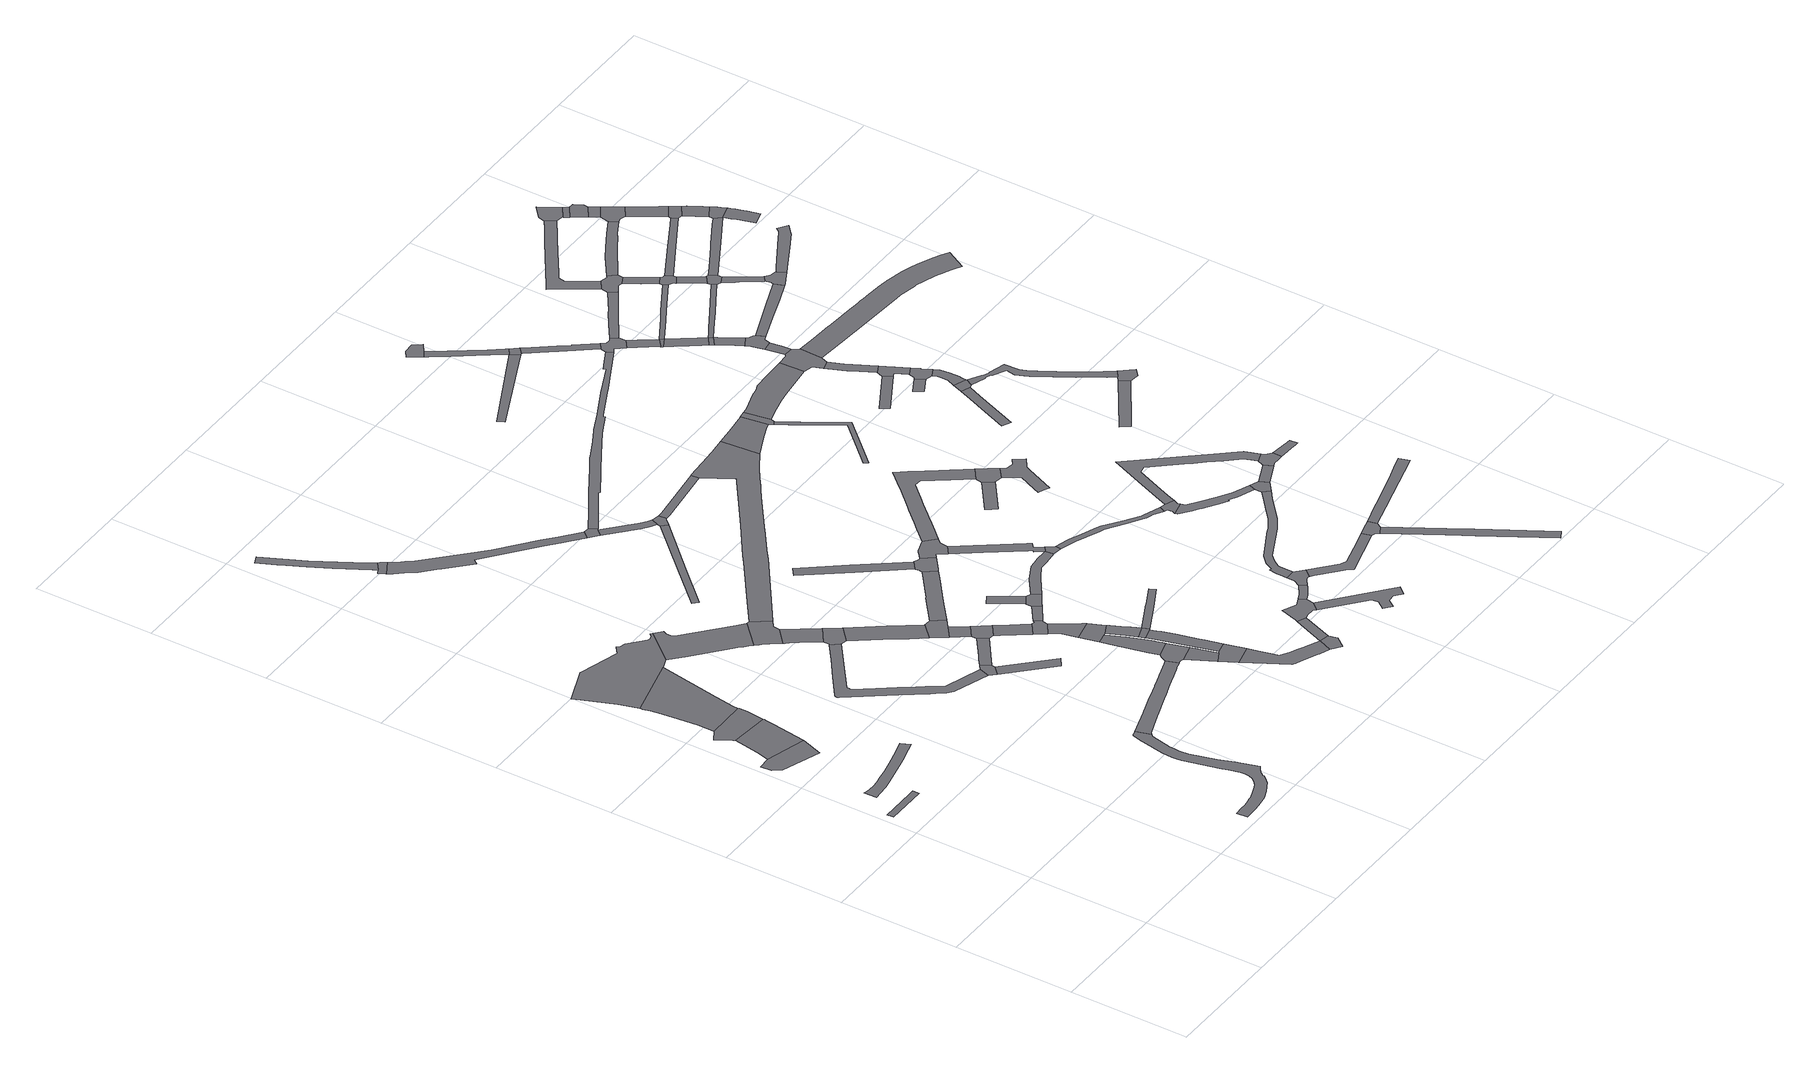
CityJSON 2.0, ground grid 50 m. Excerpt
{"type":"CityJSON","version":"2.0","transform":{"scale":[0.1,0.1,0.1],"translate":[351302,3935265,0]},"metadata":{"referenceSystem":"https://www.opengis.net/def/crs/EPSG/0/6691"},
"CityObjects":{
"road1":{"type":"Road","attributes":{"RoadStructureAttribute.sectionType":"1"},"geometry":[{"type":"MultiSurface","lod":"1","boundaries":[[[0,1,2,3,4]]]}]},
"road2":{"type":"Road","geometry":[{"type":"MultiSurface","lod":"1","boundaries":[[[5,6,7,8,9,10]]]}]},
"road3":{"type":"Road","attributes":{"RoadStructureAttribute.sectionType":"1"},"geometry":[{"type":"MultiSurface","lod":"1","boundaries":[[[11,12,13,14,15,16,17,18,19,20,21,22,23,24,25,26,27,28,29,30]]]}]},
"road4":{"type":"Road","attributes":{"RoadStructureAttribute.sectionType":"1"},"geometry":[{"type":"MultiSurface","lod":"1","boundaries":[[[31,32,33,34,35,36,37,5,10]]]}]},
"road5":{"type":"Road","geometry":[{"type":"MultiSurface","lod":"1","boundaries":[[[38,39,40,36,35,41,42,43,44]]]}]},
"road6":{"type":"Road","attributes":{"function":"3","RoadStructureAttribute.sectionType":"7"},"geometry":[{"type":"MultiSurface","lod":"1","boundaries":[[[43,45,46,47,48,49,50,51,52,53,54,55,56,57,44]]]}]},
"road7":{"type":"Road","geometry":[{"type":"MultiSurface","lod":"1","boundaries":[[[58,59,60,61,62,63,64,65,66,67,68,69,70,71,72,48,47,73]]]}]},
"road8":{"type":"Road","attributes":{"RoadStructureAttribute.sectionType":"1"},"geometry":[{"type":"MultiSurface","lod":"1","boundaries":[[[74,75,76,77,78,79,80,81,82,83,84,85,86,87,88,89,90,91,92,93,94,95,96,97,98,99,100,101,102,103,104,105,106,107,108,109,110,111,112,113,114,115,116,117,118,119,120,121,122,123]]]}]},
"road9":{"type":"Road","attributes":{"RoadStructureAttribute.sectionType":"1"},"geometry":[{"type":"MultiSurface","lod":"1","boundaries":[[[124,125,126,127,128,129,130,131,132,133,134,135,136,137,138,139,140,141,142,143,144,145,146,147,148,149]]]}]},
"road10":{"type":"Road","attributes":{"RoadStructureAttribute.sectionType":"1"},"geometry":[{"type":"MultiSurface","lod":"1","boundaries":[[[150,151,152,153,154,155,156,157,158,159,160,161,162,58,73]]]}]},
"road11":{"type":"Road","attributes":{"RoadStructureAttribute.sectionType":"1"},"geometry":[{"type":"MultiSurface","lod":"1","boundaries":[[[163,164,165,166,167,168,169,170,171,172,173,174,175,176,177]]]}]},
"road12":{"type":"Road","geometry":[{"type":"MultiSurface","lod":"1","boundaries":[[[178,163,177,179,180,181]]]}]},
"road13":{"type":"Road","geometry":[{"type":"MultiSurface","lod":"1","boundaries":[[[182,183,184,185,186,187,188,189,190,157,156]]]}]},
"road14":{"type":"Road","geometry":[{"type":"MultiSurface","lod":"1","boundaries":[[[191,192,193,137,136,194]]]}]},
"road15":{"type":"Road","attributes":{"RoadStructureAttribute.sectionType":"1"},"geometry":[{"type":"MultiSurface","lod":"1","boundaries":[[[186,195,196,197,198,199,200,187]]]}]},
"road16":{"type":"Road","attributes":{"RoadStructureAttribute.sectionType":"7"},"geometry":[{"type":"MultiSurface","lod":"1","boundaries":[[[201,202,203,204,205,206,207,208,209,210,211,212,213,214,215,216,217,218,219,220,221,222,223,224,225,226,227,228,229,230,231,232,233,234,235,236,237,238,239,240,98,97]]]}]},
"road17":{"type":"Road","geometry":[{"type":"MultiSurface","lod":"1","boundaries":[[[241,242,200,199,243,124,149]]]}]},
"road18":{"type":"Road","attributes":{"RoadStructureAttribute.sectionType":"1"},"geometry":[{"type":"MultiSurface","lod":"1","boundaries":[[[244,245,191,194]]]}]},
"road19":{"type":"Road","attributes":{"RoadStructureAttribute.sectionType":"1"},"geometry":[{"type":"MultiSurface","lod":"1","boundaries":[[[192,246,247,248,249,250,193]]]}]},
"road20":{"type":"Road","attributes":{"RoadStructureAttribute.sectionType":"1"},"geometry":[{"type":"MultiSurface","lod":"1","boundaries":[[[251,252,242,241,253,254,255]]]}]},
"road21":{"type":"Road","attributes":{"RoadStructureAttribute.sectionType":"1"},"geometry":[{"type":"MultiSurface","lod":"1","boundaries":[[[180,256,257,258,259,260,261,262,263,264,265,266,267,268,269,270,271,272,273,274,275,276,277,181]]]}]},
"road22":{"type":"Road","geometry":[{"type":"MultiSurface","lod":"1","boundaries":[[[278,279,251,255,280,281]]]}]},
"road23":{"type":"Road","attributes":{"RoadStructureAttribute.sectionType":"1"},"geometry":[{"type":"MultiSurface","lod":"1","boundaries":[[[280,282,283,281]]]}]},
"road24":{"type":"Road","geometry":[{"type":"MultiSurface","lod":"1","boundaries":[[[284,285,283,282,248,247]]]}]},
"road25":{"type":"Road","attributes":{"RoadStructureAttribute.sectionType":"1"},"geometry":[{"type":"MultiSurface","lod":"1","boundaries":[[[286,287,288,289,290,285,284]]]}]},
"road26":{"type":"Road","geometry":[{"type":"MultiSurface","lod":"1","boundaries":[[[291,292,293,219,218,294,295,296]]]}]},
"road27":{"type":"Road","geometry":[{"type":"MultiSurface","lod":"1","boundaries":[[[297,288,287,298,299,300,301,302,303]]]}]},
"road28":{"type":"Road","attributes":{"RoadStructureAttribute.sectionType":"1"},"geometry":[{"type":"MultiSurface","lod":"1","boundaries":[[[295,304,305,296]]]}]},
"road29":{"type":"Road","attributes":{"RoadStructureAttribute.sectionType":"1"},"geometry":[{"type":"MultiSurface","lod":"1","boundaries":[[[306,307,308,309,310,311]]]}]},
"road30":{"type":"Road","attributes":{"RoadStructureAttribute.sectionType":"1"},"geometry":[{"type":"MultiSurface","lod":"1","boundaries":[[[312,313,292,291,314,315,316,317,318,319,320,321,322]]]}]},
"road31":{"type":"Road","attributes":{"RoadStructureAttribute.sectionType":"1"},"geometry":[{"type":"MultiSurface","lod":"1","boundaries":[[[299,323,324,325,326,327,328,300]]]}]},
"road32":{"type":"Road","geometry":[{"type":"MultiSurface","lod":"1","boundaries":[[[326,325,322,321,329,330]]]}]},
"road33":{"type":"Road","geometry":[{"type":"MultiSurface","lod":"1","boundaries":[[[331,332,333,334,305,304,335]]]}]},
"road34":{"type":"Road","attributes":{"RoadStructureAttribute.sectionType":"1"},"geometry":[{"type":"MultiSurface","lod":"1","boundaries":[[[329,336,337,338,339,340,341,330]]]}]},
"road35":{"type":"Road","attributes":{"RoadStructureAttribute.sectionType":"1"},"geometry":[{"type":"MultiSurface","lod":"1","boundaries":[[[342,343,344,334,333,345,346,347,348,349,350,351,352]]]}]},
"road36":{"type":"Road","attributes":{"RoadStructureAttribute.sectionType":"1"},"geometry":[{"type":"MultiSurface","lod":"1","boundaries":[[[353,354,355,279,278,356,357,358,359]]]}]},
"road37":{"type":"Road","geometry":[{"type":"MultiSurface","lod":"1","boundaries":[[[351,360,338,337,361,352]]]}]},
"road38":{"type":"Road","attributes":{"RoadStructureAttribute.sectionType":"1"},"geometry":[{"type":"MultiSurface","lod":"1","boundaries":[[[302,362,363,303]]]}]},
"road39":{"type":"Road","geometry":[{"type":"MultiSurface","lod":"1","boundaries":[[[268,364,365,366,367,368,269]]]}]},
"road40":{"type":"Road","attributes":{"RoadStructureAttribute.sectionType":"1"},"geometry":[{"type":"MultiSurface","lod":"1","boundaries":[[[369,370,371,372,373,374,375,376,331,335,377,378,379,380,381,382,383,384,385,386]]]}]},
"road41":{"type":"Road","attributes":{"RoadStructureAttribute.sectionType":"1"},"geometry":[{"type":"MultiSurface","lod":"1","boundaries":[[[387,388,389,390,391]]]}]},
"road42":{"type":"Road","attributes":{"RoadStructureAttribute.sectionType":"1"},"geometry":[{"type":"MultiSurface","lod":"1","boundaries":[[[392,393,394,395,396,397]]]}]},
"road43":{"type":"Road","geometry":[{"type":"MultiSurface","lod":"1","boundaries":[[[398,399,400,387,391,363,362]]]}]},
"road44":{"type":"Road","attributes":{"RoadStructureAttribute.sectionType":"1"},"geometry":[{"type":"MultiSurface","lod":"1","boundaries":[[[401,402,403,404,366,365,405,406,407,408,409]]]}]},
"road45":{"type":"Road","geometry":[{"type":"MultiSurface","lod":"1","boundaries":[[[410,386,385,411,412]]]}]},
"road46":{"type":"Road","attributes":{"RoadStructureAttribute.sectionType":"1"},"geometry":[{"type":"MultiSurface","lod":"1","boundaries":[[[360,413,414,415,416,417,338]]]}]},
"road47":{"type":"Road","geometry":[{"type":"MultiSurface","lod":"1","boundaries":[[[310,418,419,420,421,422,401,409,311]]]}]},
"road48":{"type":"Road","attributes":{"RoadStructureAttribute.sectionType":"1"},"geometry":[{"type":"MultiSurface","lod":"1","boundaries":[[[423,424,425,426,427,428,429,430,431,190,189,432,433,434,435,436,437,438,439,440,441,442,443,444,445,446,447,448,449]]]}]},
"road49":{"type":"Road","geometry":[{"type":"MultiSurface","lod":"1","boundaries":[[[450,451,452,453,454,455,456,457,458,459,460,461,462,392,397,463,464,465,466,467,468,469,353,359]]]}]},
"road50":{"type":"Road","attributes":{"RoadStructureAttribute.sectionType":"1"},"geometry":[{"type":"MultiSurface","lod":"1","boundaries":[[[470,471,472,386,410]]]}]},
"road51":{"type":"Road","attributes":{"RoadStructureAttribute.sectionType":"1"},"geometry":[{"type":"MultiSurface","lod":"1","boundaries":[[[399,473,474,475,476,477,478,479,480,481,482,483,484,485,486,400]]]}]},
"road52":{"type":"Road","geometry":[{"type":"MultiSurface","lod":"1","boundaries":[[[487,488,489,490,491,492,452,451,493,494,495]]]}]},
"road53":{"type":"Road","geometry":[{"type":"MultiSurface","lod":"1","boundaries":[[[496,497,498,499,471,470,500,501,502,503,504]]]}]},
"road54":{"type":"Road","attributes":{"RoadStructureAttribute.sectionType":"1"},"geometry":[{"type":"MultiSurface","lod":"1","boundaries":[[[448,505,420,419,506,449]]]}]},
"road55":{"type":"Road","attributes":{"RoadStructureAttribute.sectionType":"1"},"geometry":[{"type":"MultiSurface","lod":"1","boundaries":[[[494,507,508,509,510,511,479,512,513,514,515,516,495]]]}]},
"road56":{"type":"Road","geometry":[{"type":"MultiSurface","lod":"1","boundaries":[[[517,518,519,520,521,512,479,478]]]}]},
"road57":{"type":"Road","attributes":{"RoadStructureAttribute.sectionType":"1"},"geometry":[{"type":"MultiSurface","lod":"1","boundaries":[[[522,496,504,523,524,525,526]]]}]},
"road58":{"type":"Road","attributes":{"RoadStructureAttribute.sectionType":"1"},"geometry":[{"type":"MultiSurface","lod":"1","boundaries":[[[502,527,528,529,530,531,532,533,534,503]]]}]},
"road59":{"type":"Road","geometry":[{"type":"MultiSurface","lod":"1","boundaries":[[[535,526,525,536,537,538,539,540,541]]]}]},
"road60":{"type":"Road","attributes":{"RoadStructureAttribute.sectionType":"1"},"geometry":[{"type":"MultiSurface","lod":"1","boundaries":[[[542,543,544,545,546,547,548,549,550,551,552,553,554,555,556,557,558,559,560,561,562,563,564,565,566,567,568,569,570,571,572,573,574,575,576,577,578,579,580,581,368,367]]]}]},
"road61":{"type":"Road","attributes":{"RoadStructureAttribute.sectionType":"1"},"geometry":[{"type":"MultiSurface","lod":"1","boundaries":[[[582,583,584,585,586,587,588,589,590,591,592,593,594,595,489,488,596,597,598,599,600,601,602,603,604,605,606,607]]]}]},
"road62":{"type":"Road","attributes":{"RoadStructureAttribute.sectionType":"1"},"geometry":[{"type":"MultiSurface","lod":"1","boundaries":[[[608,609,610,611,612,613,614,615,520,519,616,617,618,619,620,621,622,623,624,625]]]}]},
"road63":{"type":"Road","attributes":{"RoadStructureAttribute.sectionType":"1"},"geometry":[{"type":"MultiSurface","lod":"1","boundaries":[[[626,627,628,629,630,631]]]}]},
"road64":{"type":"Road","attributes":{"RoadStructureAttribute.sectionType":"1"},"geometry":[{"type":"MultiSurface","lod":"1","boundaries":[[[632,633,634,635,539,538,636,637,638,639,640,641,642,643,644]]]}]},
"road65":{"type":"Road","attributes":{"RoadStructureAttribute.sectionType":"1"},"geometry":[{"type":"MultiSurface","lod":"1","boundaries":[[[540,645,646,647,648,649,650,651,652,653,654,655,656,657,658,659,660,661,662,663,664,665,666,667,668,541]]]}]},
"road66":{"type":"Road","geometry":[{"type":"MultiSurface","lod":"1","boundaries":[[[669,670,671,672,673,674,443,442]]]}]},
"road67":{"type":"Road","geometry":[{"type":"MultiSurface","lod":"1","boundaries":[[[675,676,677,678,625,624,679,680,681]]]}]},
"road68":{"type":"Road","geometry":[{"type":"MultiSurface","lod":"1","boundaries":[[[630,682,683,684,582,607,631]]]}]},
"road69":{"type":"Road","attributes":{"RoadStructureAttribute.sectionType":"1"},"geometry":[{"type":"MultiSurface","lod":"1","boundaries":[[[685,686,687,688,689,690,691,692]]]}]},
"road70":{"type":"Road","attributes":{"RoadStructureAttribute.sectionType":"1"},"geometry":[{"type":"MultiSurface","lod":"1","boundaries":[[[682,693,694,695,696,697,698,699,700,701,702,703,704,705,706,683]]]}]},
"road71":{"type":"Road","geometry":[{"type":"MultiSurface","lod":"1","boundaries":[[[707,644,643,708,709,710,711,712,713]]]}]},
"road72":{"type":"Road","attributes":{"RoadStructureAttribute.sectionType":"1"},"geometry":[{"type":"MultiSurface","lod":"1","boundaries":[[[714,715,716,717,718,719,720,721,722,723,724,725,726,727,728,729,675,681]]]}]},
"road73":{"type":"Road","attributes":{"RoadStructureAttribute.sectionType":"1"},"geometry":[{"type":"MultiSurface","lod":"1","boundaries":[[[730,731,732,733,734,735,736,737,738,739,740,741,742]]]}]},
"road74":{"type":"Road","geometry":[{"type":"MultiSurface","lod":"1","boundaries":[[[743,672,671,730,742,744,745]]]}]},
"road75":{"type":"Road","geometry":[{"type":"MultiSurface","lod":"1","boundaries":[[[746,747,748,749,750,751]]]}]},
"road76":{"type":"Road","attributes":{"RoadStructureAttribute.sectionType":"1"},"geometry":[{"type":"MultiSurface","lod":"1","boundaries":[[[752,753,754,755,711,710,756,757,758,759,760]]]}]},
"road77":{"type":"Road","attributes":{"RoadStructureAttribute.sectionType":"1"},"geometry":[{"type":"MultiSurface","lod":"1","boundaries":[[[761,762,763,764,765,749,748,766,767,768,769,770,692]]]}]},
"road78":{"type":"Road","geometry":[{"type":"MultiSurface","lod":"1","boundaries":[[[723,722,655,654,771,772]]]}]},
"road79":{"type":"Road","geometry":[{"type":"MultiSurface","lod":"1","boundaries":[[[773,761,692,691,774]]]}]},
"road80":{"type":"Road","attributes":{"RoadStructureAttribute.sectionType":"1"},"geometry":[{"type":"MultiSurface","lod":"1","boundaries":[[[775,776,777,778,779,780,781,782,678,677,783,784,785,786,787,788,789,790,791,792]]]}]},
"road81":{"type":"Road","attributes":{"RoadStructureAttribute.sectionType":"1"},"geometry":[{"type":"MultiSurface","lod":"1","boundaries":[[[744,793,794,795,796,797,798,799,800,801,802,803,804,805,745]]]}]},
"road82":{"type":"Road","attributes":{"RoadStructureAttribute.sectionType":"1"},"geometry":[{"type":"MultiSurface","lod":"1","boundaries":[[[806,807,808,772,771]]]}]},
"road83":{"type":"Road","attributes":{"RoadStructureAttribute.sectionType":"1"},"geometry":[{"type":"MultiSurface","lod":"1","boundaries":[[[809,810,811,812,813,814,815,816,817,773,774]]]}]},
"road84":{"type":"Road","attributes":{"RoadStructureAttribute.sectionType":"1"},"geometry":[{"type":"MultiSurface","lod":"1","boundaries":[[[818,819,820,821,822,823,824,825,826,827,828,829,830,713,712]]]}]},
"road85":{"type":"Road","geometry":[{"type":"MultiSurface","lod":"1","boundaries":[[[561,831,832,833,834,835,836,837,838,839,813,812,562]]]}]},
"road86":{"type":"Road","attributes":{"RoadStructureAttribute.sectionType":"1"},"geometry":[{"type":"MultiSurface","lod":"1","boundaries":[[[840,841,842,843]]]}]},
"road87":{"type":"Road","geometry":[{"type":"MultiSurface","lod":"1","boundaries":[[[844,845,775,792,807,806,846,847,848,849]]]}]},
"road88":{"type":"Road","attributes":{"RoadStructureAttribute.sectionType":"1"},"geometry":[{"type":"MultiSurface","lod":"1","boundaries":[[[850,851,852,853,854,855,856,857]]]}]},
"road89":{"type":"Road","attributes":{"RoadStructureAttribute.sectionType":"1"},"geometry":[{"type":"MultiSurface","lod":"1","boundaries":[[[858,859,860,861,834,833]]]}]},
"road90":{"type":"Road","geometry":[{"type":"MultiSurface","lod":"1","boundaries":[[[862,863,864,860,859]]]}]},
"road91":{"type":"Road","attributes":{"RoadStructureAttribute.sectionType":"1"},"geometry":[{"type":"MultiSurface","lod":"1","boundaries":[[[865,866,867,868]]]}]},
"road92":{"type":"Road","attributes":{"RoadStructureAttribute.sectionType":"1"},"geometry":[{"type":"MultiSurface","lod":"1","boundaries":[[[869,870,871,872,873,874,844,849]]]}]},
"road93":{"type":"Road","attributes":{"RoadStructureAttribute.sectionType":"1"},"geometry":[{"type":"MultiSurface","lod":"1","boundaries":[[[875,876,877,878,864,863,879,880,881,882]]]}]},
"road94":{"type":"Road","geometry":[{"type":"MultiSurface","lod":"1","boundaries":[[[883,884,799,798,885,886,887,888,889,890]]]}]},
"road95":{"type":"Road","attributes":{"RoadStructureAttribute.sectionType":"1"},"geometry":[{"type":"MultiSurface","lod":"1","boundaries":[[[891,892,893,887,886,894,895,896,897]]]}]},
"road96":{"type":"Road","geometry":[{"type":"MultiSurface","lod":"1","boundaries":[[[898,899,875,882]]]}]},
"road97":{"type":"Road","geometry":[{"type":"MultiSurface","lod":"1","boundaries":[[[900,901,902,903,850,857]]]}]},
"road98":{"type":"Road","geometry":[{"type":"MultiSurface","lod":"1","boundaries":[[[840,843,904,905,906,907,908,891,897]]]}]},
"road99":{"type":"Road","attributes":{"RoadStructureAttribute.sectionType":"1"},"geometry":[{"type":"MultiSurface","lod":"1","boundaries":[[[909,910,899,898,911,912,913,914]]]}]},
"road100":{"type":"Road","attributes":{"RoadStructureAttribute.sectionType":"1"},"geometry":[{"type":"MultiSurface","lod":"1","boundaries":[[[915,916,917,883,890]]]}]},
"road101":{"type":"Road","geometry":[{"type":"MultiSurface","lod":"1","boundaries":[[[918,919,920,906,905,921,922,868,867,923]]]}]},
"road102":{"type":"Road","attributes":{"RoadStructureAttribute.sectionType":"1"},"geometry":[{"type":"MultiSurface","lod":"1","boundaries":[[[924,925,926,903,902,927,928,929,930,918,923]]]}]},
"road103":{"type":"Road","geometry":[{"type":"MultiSurface","lod":"1","boundaries":[[[913,931,932,933,917,916,934,935,936,937,938,914]]]}]},
"road104":{"type":"Road","attributes":{"RoadStructureAttribute.sectionType":"1"},"geometry":[{"type":"MultiSurface","lod":"1","boundaries":[[[939,940,941,942,943,944,836,835]]]}]},
"road105":{"type":"Road","attributes":{"RoadStructureAttribute.sectionType":"1"},"geometry":[{"type":"MultiSurface","lod":"1","boundaries":[[[945,946,947,948,949]]]}]},
"road106":{"type":"Road","attributes":{"RoadStructureAttribute.sectionType":"1"},"geometry":[{"type":"MultiSurface","lod":"1","boundaries":[[[950,951,952,953,954,955,860,864]]]}]},
"road107":{"type":"Road","attributes":{"RoadStructureAttribute.sectionType":"1"},"geometry":[{"type":"MultiSurface","lod":"1","boundaries":[[[956,957,958,959,960,961,962,963,964,965,966,967,968,969,970,971,972,973,974,975,976,977,978,979,980,981,982,983,901,900]]]}]},
"road108":{"type":"Road","attributes":{"RoadStructureAttribute.sectionType":"1"},"geometry":[{"type":"MultiSurface","lod":"1","boundaries":[[[899,984,985,986,987,988,989,990,991,992,993,875]]]}]},
"road109":{"type":"Road","geometry":[{"type":"MultiSurface","lod":"1","boundaries":[[[994,995,996,997,998,971,970,945,949]]]}]},
"road110":{"type":"Road","geometry":[{"type":"MultiSurface","lod":"1","boundaries":[[[941,940,999,1000,1001,1002,1003,1004,1005,1006,1007]]]}]},
"road111":{"type":"Road","attributes":{"RoadStructureAttribute.sectionType":"1"},"geometry":[{"type":"MultiSurface","lod":"1","boundaries":[[[1008,1009,1010,1011,1012,1013,1014,936,935]]]}]},
"road112":{"type":"Road","attributes":{"RoadStructureAttribute.sectionType":"1"},"geometry":[{"type":"MultiSurface","lod":"1","boundaries":[[[1015,1016,1017,1018,1002,1001]]]}]},
"road113":{"type":"Road","geometry":[{"type":"MultiSurface","lod":"1","boundaries":[[[953,952,1019,1020,1021,1022,1023,1024,1025,1026,1017,1016]]]}]},
"road114":{"type":"Road","attributes":{"RoadStructureAttribute.sectionType":"1"},"geometry":[{"type":"MultiSurface","lod":"1","boundaries":[[[1006,1027,1028,1029,1030,1031,1032,1033,1034,1035,1036,1037,1038,1007]]]}]},
"road115":{"type":"Road","attributes":{"RoadStructureAttribute.sectionType":"1"},"geometry":[{"type":"MultiSurface","lod":"1","boundaries":[[[1039,1040,1022,1021,1041,1042]]]}]},
"road116":{"type":"Road","geometry":[{"type":"MultiSurface","lod":"1","boundaries":[[[1043,1044,1039,1042,989,988,1045,1046]]]}]},
"road117":{"type":"Road","attributes":{"RoadStructureAttribute.sectionType":"1"},"geometry":[{"type":"MultiSurface","lod":"1","boundaries":[[[1047,1048,1049,1050,1051,1052,1053,1054,1055,1056,1057,1058,1059,1060,1061,1062,1063,1064,1065,1066,1067,1068,1069,1070,1071,1072,1073,1074,1075,1076,1077,1078,1079,1080,1081,1082,1083,889,888]]]}]},
"road118":{"type":"Road","attributes":{"RoadStructureAttribute.sectionType":"1"},"geometry":[{"type":"MultiSurface","lod":"1","boundaries":[[[1045,1084,1085,1086,1087,1088,1089,1090,1091,1046]]]}]},
"road119":{"type":"Road","attributes":{"RoadStructureAttribute.sectionType":"1"},"geometry":[{"type":"MultiSurface","lod":"1","boundaries":[[[1092,1093,1094,1095,1004,1003,1096,1097,1098,1099]]]}]},
"road120":{"type":"Road","geometry":[{"type":"MultiSurface","lod":"1","boundaries":[[[1088,1100,1101,1102,1012,1011,1103,1104,1105,1106,1107,1108,1109,1110,1111,1089]]]}]},
"road121":{"type":"Road","attributes":{"RoadStructureAttribute.sectionType":"1"},"geometry":[{"type":"MultiSurface","lod":"1","boundaries":[[[1023,1112,1113,1114,1115,1116,1024]]]}]},
"road122":{"type":"Road","geometry":[{"type":"MultiSurface","lod":"1","boundaries":[[[1033,1032,1117,1118,1119,1120,1121,1122]]]}]},
"road123":{"type":"Road","attributes":{"RoadStructureAttribute.sectionType":"1"},"geometry":[{"type":"MultiSurface","lod":"1","boundaries":[[[1123,1124,1125,1126,1127,1128,1129,1130,1131,1132,1133,1044,1043,1134,1135,1128,1136,1137,1138,1139,1140,1141]]]}]},
"road124":{"type":"Road","attributes":{"RoadStructureAttribute.sectionType":"1"},"geometry":[{"type":"MultiSurface","lod":"1","boundaries":[[[1117,1142,1143,1144,1118]]]}]},
"road125":{"type":"Road","attributes":{"RoadStructureAttribute.sectionType":"1"},"geometry":[{"type":"MultiSurface","lod":"1","boundaries":[[[1145,1146,1147,1148,1149,1150,1106,1105,1151,1152,1153,1154,1155,1156,1157]]]}]},
"road126":{"type":"Road","geometry":[{"type":"MultiSurface","lod":"1","boundaries":[[[1158,1159,1144,1143,1160,1161]]]}]},
"road127":{"type":"Road","attributes":{"RoadStructureAttribute.sectionType":"1"},"geometry":[{"type":"MultiSurface","lod":"1","boundaries":[[[1162,1161,1160,1163]]]}]},
"road128":{"type":"Road","geometry":[{"type":"MultiSurface","lod":"1","boundaries":[[[1164,1165,1166,1167,1162,1163,1092,1099]]]}]},
"road129":{"type":"Road","attributes":{"RoadStructureAttribute.sectionType":"1"},"geometry":[{"type":"MultiSurface","lod":"1","boundaries":[[[1168,1169,1166,1165,1170,1171,1172,1173,1174,1175]]]}]},
"road130":{"type":"Road","geometry":[{"type":"MultiSurface","lod":"1","boundaries":[[[1176,1177,1178,1179,1175,1174,1114,1113]]]}]},
"road131":{"type":"Road","attributes":{"RoadStructureAttribute.sectionType":"1"},"geometry":[{"type":"MultiSurface","lod":"1","boundaries":[[[1180,1181,1182,1183,1184,1185,1186,1187,1188,1189,1179,1178]]]}]},
"road132":{"type":"Road","geometry":[{"type":"MultiSurface","lod":"1","boundaries":[[[1129,1128,1127,1190,1191,1184,1183]]]}]}
},
"vertices":[
[40,1123,0],[212,1124,0],[211,1151,0],[186,1151,0],[39,1151,0],
[84,1700,0],[30,1695,0],[34,1650,0],[61,1618,0],[219,1561,0],[252,1652,0],
[107,1241,0],[132,1242,0],[174,1245,0],[214,1253,0],[264,1263,0],[314,1274,0],[363,1287,0],[411,1301,0],[445,1309,0],[427,1347,0],[402,1340,0],[353,1327,0],[304,1314,0],[256,1303,0],[207,1294,0],[182,1288,0],[158,1287,0],[132,1287,0],[109,1291,0],[104,1292,0],
[273,1796,0],[275,1806,0],[277,1825,0],[279,1842,0],[279,1845,0],[116,1860,0],[99,1755,0],
[75,1929,0],[86,1911,0],[112,1867,0],[286,1920,0],[285,1954,0],[285,1959,0],[120,1956,0],
[285,1979,0],[299,2065,0],[344,2323,0],[89,2257,0],[91,2247,0],[98,2217,0],[105,2174,0],[107,2161,0],[108,2147,0],[110,2128,0],[119,2027,0],[119,1987,0],[120,1965,0],
[497,2467,0],[489,2473,0],[478,2462,0],[465,2457,0],[455,2459,0],[389,2516,0],[368,2522,0],[354,2534,0],[325,2509,0],[161,2557,0],[153,2560,0],[2,2500,0],[15,2467,0],[66,2337,0],[81,2287,0],[388,2339,0],
[745,41,0],[794,43,0],[824,45,0],[837,47,0],[874,54,0],[910,67,0],[957,94,0],[958,96,0],[970,106,0],[986,127,0],[985,132,0],[995,144,0],[997,150,0],[998,150,0],[1012,160,0],[1025,168,0],[997,261,0],[974,325,0],[947,432,0],[943,469,0],[944,493,0],[946,511,0],[964,597,0],[972,606,0],[955,669,0],[944,665,0],[937,663,0],[931,660,0],[922,625,0],[900,513,0],[897,469,0],[898,449,0],[901,430,0],[938,278,0],[945,253,0],[957,210,0],[958,190,0],[956,172,0],[950,154,0],[938,140,0],[924,128,0],[908,119,0],[873,104,0],[857,98,0],[848,96,0],[838,94,0],[814,90,0],[796,88,0],[777,87,0],[740,86,0],
[788,1888,0],[719,1836,0],[633,1773,0],[544,1706,0],[538,1701,0],[536,1691,0],[540,1685,0],[671,1510,0],[740,1418,0],[753,1402,0],[776,1371,0],[800,1354,0],[948,1302,0],[962,1346,0],[813,1397,0],[782,1439,0],[768,1457,0],[727,1512,0],[708,1538,0],[660,1602,0],[605,1676,0],[606,1683,0],[607,1696,0],[719,1781,0],[799,1841,0],[819,1856,0],
[414,2316,0],[443,2290,0],[578,2172,0],[593,2160,0],[609,2145,0],[623,2132,0],[637,2118,0],[734,2212,0],[705,2237,0],[529,2390,0],[521,2407,0],[522,2424,0],[528,2440,0],
[309,3543,0],[293,3565,0],[291,3568,0],[234,3668,0],[181,3762,0],[150,3825,0],[120,3890,0],[99,3934,0],[64,3917,0],[100,3842,0],[115,3812,0],[147,3744,0],[193,3661,0],[264,3534,0],[274,3517,0],
[316,3534,0],[255,3507,0],[270,3479,0],[331,3513,0],
[650,2104,0],[664,2090,0],[676,2075,0],[688,2059,0],[704,2037,0],[768,2093,0],[771,2121,0],[798,2140,0],[747,2211,0],
[1005,1311,0],[1008,1325,0],[982,1361,0],[972,1278,0],
[710,2029,0],[718,2018,0],[741,1988,0],[775,1942,0],[793,1918,0],[860,1965,0],
[980,614,0],[1030,633,0],[1092,655,0],[1095,656,0],[1096,657,0],[1178,685,0],[1198,692,0],[1220,700,0],[1231,704,0],[1236,706,0],[1246,709,0],[1247,710,0],[1281,721,0],[1315,733,0],[1350,746,0],[1370,753,0],[1378,755,0],[1391,759,0],[1375,809,0],[1356,802,0],[1336,795,0],[1288,778,0],[1280,775,0],[1267,771,0],[1260,769,0],[1237,761,0],[1234,760,0],[1225,757,0],[1223,756,0],[1216,754,0],[1213,753,0],[1196,747,0],[1171,739,0],[1154,734,0],[1095,715,0],[1087,712,0],[1076,708,0],[1073,707,0],[1066,705,0],[978,676,0],
[843,1850,0],[903,1905,0],[793,1891,0],
[1143,1110,0],[1179,1137,0],
[1059,1363,0],[1138,1421,0],[1114,1459,0],[1029,1396,0],[1014,1385,0],
[1080,1664,0],[1000,1774,0],[949,1706,0],[979,1665,0],[1022,1607,0],
[285,3457,0],[310,3427,0],[328,3405,0],[341,3386,0],[393,3338,0],[406,3326,0],[502,3236,0],[517,3256,0],[577,3208,0],[726,3088,0],[777,3046,0],[799,3028,0],[854,2983,0],[877,3011,0],[802,3074,0],[749,3118,0],[602,3235,0],[528,3307,0],[509,3325,0],[395,3434,0],[371,3461,0],[361,3473,0],
[1149,1613,0],[1110,1661,0],[1066,1547,0],[1116,1586,0],
[1115,1483,0],[1164,1519,0],
[1162,1418,0],[1211,1454,0],
[1176,1398,0],[1247,1302,0],[1297,1339,0],[1226,1433,0],[1225,1434,0],
[1466,864,0],[1394,844,0],[1388,834,0],[1401,763,0],[1417,757,0],[1491,777,0],
[1310,1335,0],[1268,1274,0],[1279,1257,0],[1329,1293,0],[1333,1314,0],[1335,1316,0],[1316,1344,0],
[1476,647,0],[1521,671,0],
[867,2596,0],[727,2448,0],[747,2428,0],[891,2579,0],[1081,2778,0],[1059,2799,0],
[1350,1032,0],[1384,885,0],[1464,872,0],[1462,878,0],[1455,902,0],[1453,908,0],[1450,918,0],[1442,944,0],[1418,1008,0],[1385,1081,0],[1341,1071,0],
[1305,1221,0],[1308,1213,0],[1322,1152,0],[1408,1172,0],[1399,1186,0],[1379,1216,0],
[1394,1085,0],[1439,1107,0],
[1599,601,0],[1579,677,0],[1577,686,0],[1530,674,0],[1513,579,0],
[1427,1012,0],[1443,970,0],[1496,990,0],[1478,1026,0],[1471,1040,0],[1445,1095,0],
[1456,931,0],[1463,910,0],[1472,881,0],[1559,756,0],[1553,779,0],[1531,866,0],[1525,887,0],[1516,918,0],[1513,925,0],[1502,959,0],[1452,943,0],
[1344,1846,0],[1224,1750,0],[1219,1748,0],[1161,1623,0],[1236,1683,0],[1347,1771,0],[1382,1800,0],
[1508,962,0],[1451,947,0],
[1409,1366,0],[1388,1397,0],
[876,2965,0],[892,2951,0],[915,2977,0],[921,2980,0],[901,3011,0],
[1727,427,0],[1717,431,0],[1695,442,0],[1665,457,0],[1634,474,0],[1629,476,0],[1618,520,0],[1612,550,0],[1563,488,0],[1608,407,0],[1622,401,0],[1639,394,0],[1670,380,0],[1711,363,0],[1715,361,0],[1717,360,0],[1760,343,0],[1783,401,0],
[1425,1447,0],[1419,1456,0],[1348,1568,0],[1312,1547,0],[1388,1424,0],
[1380,1905,0],[1237,2088,0],[1106,2254,0],[1071,2226,0],[1209,2051,0],[1345,1878,0],
[1425,1378,0],[1468,1407,0],[1445,1439,0],
[1073,2844,0],[1056,2853,0],[1027,2875,0],[1000,2900,0],[970,2882,0],[978,2875,0],[1006,2849,0],[1038,2825,0],[1061,2813,0],
[1826,393,0],[1801,313,0],[1834,358,0],
[1627,1023,0],[1721,1072,0],[1708,1098,0],[1627,1056,0],[1620,1052,0],
[1105,2803,0],[1109,2803,0],[1107,2837,0],[1094,2839,0],[1090,2839,0],
[1449,2725,0],[1452,2722,0],[1435,2711,0],[1247,2574,0],[1220,2555,0],[1073,2449,0],[1055,2436,0],[1038,2424,0],[846,2283,0],[1106,2361,0],[1149,2394,0],[1248,2469,0],[1255,2474,0],[1264,2480,0],[1380,2567,0],[1439,2609,0],[1460,2623,0],[1501,2653,0],[1551,2688,0],[1624,2733,0],[1608,2893,0],[1539,2886,0],[1531,2885,0],[1501,2882,0],[1381,2873,0],[1378,2872,0],[1382,2839,0],
[1393,1808,0],[1446,1851,0],[1408,1898,0],[1405,1897,0],[1402,1897,0],[1400,1897,0],[1397,1898,0],[1394,1898,0],[1392,1899,0],[1389,1900,0],[1387,1901,0],[1385,1902,0],[1382,1904,0],[1346,1874,0],[1347,1870,0],[1347,1866,0],[1347,1863,0],[1347,1859,0],[1346,1855,0],[1346,1851,0],
[1873,520,0],[1837,535,0],[1827,511,0],
[1548,1462,0],[1557,1468,0],[1600,1495,0],[1632,1496,0],[1640,1496,0],[1697,1502,0],[1694,1537,0],[1635,1536,0],[1633,1536,0],[1589,1530,0],[1555,1512,0],[1523,1496,0],[1521,1495,0],[1519,1493,0],
[1527,1887,0],[1545,1906,0],[1501,1947,0],[1444,1927,0],[1438,1923,0],[1424,1911,0],[1462,1864,0],[1489,1827,0],[1526,1854,0],
[1955,607,0],[1921,592,0],[1863,616,0],[1841,545,0],[1892,526,0],[1923,524,0],[1935,514,0],[1964,548,0],[1968,578,0],
[1128,2837,0],[1130,2804,0],
[1565,1724,0],[1662,1592,0],[1674,1577,0],[1669,1572,0],[1687,1546,0],[1715,1553,0],[1690,1588,0],[1709,1605,0],[1704,1612,0],[1698,1619,0],
[1704,1502,0],[1710,1503,0],[1737,1499,0],[1739,1521,0],[1732,1530,0],
[1979,618,0],[1995,591,0],[2031,616,0],[2042,625,0],[2023,650,0],
[2095,379,0],[2098,349,0],[2073,317,0],[2104,292,0],[2128,323,0],[2158,326,0],[2188,300,0],[2217,334,0],
[2039,676,0],[2068,644,0],[2079,648,0],[2089,647,0],[2116,679,0],[2081,710,0],[2039,710,0],
[1006,3035,0],[1104,3098,0],[1109,3093,0],[1208,3156,0],[1232,3171,0],[1366,3253,0],[1369,3255,0],[1409,3278,0],[1431,3291,0],[1475,3313,0],[1505,3328,0],[1501,3335,0],[1511,3340,0],[1631,3401,0],[1654,3412,0],[1655,3413,0],[1690,3431,0],[1763,3469,0],[1778,3477,0],[1850,3516,0],[1836,3542,0],[1764,3503,0],[1754,3497,0],[1744,3492,0],[1749,3483,0],[1666,3443,0],[1655,3438,0],[1617,3420,0],[1502,3362,0],[1415,3319,0],[1405,3314,0],[1387,3303,0],[1353,3283,0],[1273,3244,0],[1268,3242,0],[1261,3238,0],[1210,3205,0],[1151,3168,0],[1085,3127,0],[992,3068,0],
[1972,2026,0],[1949,2057,0],[1919,2098,0],[1896,2129,0],[1833,2214,0],[1827,2221,0],[1794,2266,0],[1751,2219,0],[1714,2178,0],[1648,2106,0],[1640,2098,0],[1634,2092,0],[1582,2035,0],[1554,2005,0],[1559,1921,0],[1582,1946,0],[1626,1994,0],[1638,2008,0],[1648,2018,0],[1692,2066,0],[1718,2094,0],[1773,2154,0],[1803,2153,0],[1866,2068,0],[1870,2062,0],[1924,1990,0],
[2074,1357,0],[2067,1360,0],[2004,1402,0],[1934,1450,0],[1918,1457,0],[1842,1489,0],[1806,1504,0],[1791,1508,0],[1804,1477,0],[1905,1436,0],[1922,1429,0],[1992,1383,0],[2058,1342,0],[2066,1339,0],[2089,1331,0],[2091,1330,0],[2134,1307,0],[2146,1331,0],
[1786,1861,0],[1801,1841,0],[1816,1821,0],[1883,1871,0],[1949,1920,0],[1919,1960,0],
[2406,629,0],[2321,604,0],[2242,582,0],[2217,593,0],[2093,645,0],[2106,636,0],[2173,576,0],[2204,549,0],[2207,547,0],[2211,540,0],[2216,534,0],[2424,592,0],[2413,631,0],
[2081,728,0],[2081,757,0],[2084,777,0],[2097,802,0],[2125,830,0],[2269,903,0],[2284,913,0],[2321,937,0],[2414,1018,0],[2449,1046,0],[2428,1072,0],[2393,1042,0],[2347,1003,0],[2302,964,0],[2253,932,0],[2246,929,0],[2240,926,0],[2105,855,0],[2071,821,0],[2053,787,0],[2045,789,0],[2040,762,0],[2040,753,0],[2040,740,0],
[1707,2773,0],[1763,2796,0],[1790,2804,0],[1773,2914,0],[1676,2900,0],[1649,2897,0],
[2203,1281,0],[2200,1292,0],[2208,1311,0],[2171,1326,0],[2146,1301,0],[2150,1280,0],[2145,1268,0],
[1979,1915,0],[2027,1951,0],[2002,1986,0],
[1353,3688,0],[1266,3644,0],[1269,3638,0],[1279,3617,0],[1295,3625,0],[1557,3747,0],[1651,3791,0],[1633,3829,0],
[2024,1855,0],[1989,1774,0],[1980,1754,0],[2003,1744,0],[2026,1734,0],[2052,1795,0],[2077,1853,0],[2086,1873,0],[2091,1877,0],[2092,1877,0],[2126,1902,0],[2096,1943,0],[2073,1925,0],[2043,1930,0],
[2449,641,0],[2434,589,0],[2443,586,0],[2450,575,0],[2484,595,0],[2496,614,0],[2487,651,0],
[2148,1257,0],[2193,1222,0],[2215,1207,0],[2225,1200,0],[2292,1154,0],[2316,1141,0],[2319,1148,0],[2353,1129,0],[2424,1101,0],[2436,1131,0],[2422,1136,0],[2368,1159,0],[2313,1189,0],[2256,1228,0],[2215,1257,0],[2207,1263,0],
[1801,2786,0],[1828,2741,0],[1849,2708,0],[1942,2557,0],[1852,2460,0],[1783,2386,0],[1794,2371,0],[1911,2496,0],[1965,2555,0],[1866,2715,0],[1865,2717,0],[1841,2755,0],[1816,2796,0],
[1774,2915,0],[1820,2812,0],[1802,2919,0],
[1443,4155,0],[1415,4136,0],[1450,4082,0],[1478,4100,0],[1512,4125,0],[1487,4157,0],
[2820,26,0],[2659,299,0],[2642,328,0],[2607,387,0],[2572,367,0],[2603,314,0],[2612,300,0],[2628,272,0],[2785,5,0],
[1660,3849,0],[1654,3857,0],[1633,3884,0],[1614,3909,0],[1486,4087,0],[1459,4067,0],[1507,4001,0],[1587,3890,0],[1591,3884,0],[1627,3836,0],
[2491,1079,0],[2473,1115,0],
[1685,3817,0],[1660,3795,0],
[2619,1201,0],[2597,1261,0],[2510,1360,0],[2465,1412,0],[2464,1413,0],[2288,1617,0],[2217,1441,0],[2185,1362,0],[2223,1348,0],[2248,1412,0],[2288,1509,0],[2317,1514,0],[2430,1385,0],[2437,1376,0],[2469,1339,0],[2510,1291,0],[2558,1236,0],[2577,1185,0],
[1861,2825,0],[1921,2839,0],[1936,2842,0],[1982,2851,0],[2049,2860,0],[2132,2870,0],[2127,2974,0],[2046,2970,0],[2035,2970,0],[1965,2967,0],[1941,2955,0],[1910,2949,0],[1830,2924,0],
[2582,1121,0],[2565,1157,0],[2559,1154,0],
[1662,3792,0],[1744,3689,0],[1746,3686,0],[1841,3566,0],[1868,3586,0],[1806,3669,0],[1803,3667,0],[1770,3709,0],[1713,3782,0],
[2639,654,0],[2663,661,0],[2677,665,0],[2882,723,0],[2869,765,0],[2812,748,0],[2770,735,0],[2695,711,0],[2671,705,0],[2665,703,0],[2615,689,0],[2578,679,0],[2577,678,0],
[1861,3522,0],[1868,3528,0],[1897,3490,0],[1934,3518,0],[1933,3547,0],[1914,3574,0],[1902,3566,0],[1902,3567,0],[1882,3568,0],
[2262,2615,0],[2093,2519,0],[2113,2484,0],[2282,2580,0],
[2648,1167,0],[2625,1186,0],[2594,1126,0],[2596,1127,0],[2625,1128,0],[2646,1127,0],
[2342,2324,0],[2320,2271,0],[2285,2183,0],[2247,2086,0],[2282,2067,0],[2327,2180,0],[2356,2252,0],[2380,2309,0],
[1921,3460,0],[1974,3392,0],[2007,3420,0],[1960,3483,0],
[1971,3390,0],[1977,3382,0],[2018,3405,0],
[2246,2473,0],[2268,2437,0],[2332,2471,0],[2311,2509,0],
[2724,1124,0],[2730,1123,0],[2749,1124,0],[2745,1158,0],[2736,1157,0],[2729,1158,0],
[2112,3274,0],[2102,3287,0],[2091,3303,0],[2089,3306,0],[2022,3321,0],[2033,3307,0],[2060,3270,0],[2076,3248,0],
[2180,2985,0],[2171,2976,0],[2170,2859,0],[2184,2820,0],[2223,2832,0],[2235,2860,0],[2238,2957,0],[2218,2981,0],
[2306,2662,0],[2277,2718,0],[2248,2773,0],[2211,2756,0],[2219,2740,0],[2241,2699,0],[2271,2644,0],
[2087,3233,0],[2123,3259,0],
[2393,2314,0],[2411,2344,0],[2409,2345,0],[2358,2366,0],
[2299,2590,0],[2325,2539,0],[2361,2557,0],[2334,2608,0],[2319,2637,0],
[2156,3207,0],[2131,3247,0],[2094,3223,0],[2109,3197,0],[2144,3136,0],[2185,3161,0],
[2216,3025,0],[2208,3070,0],[2165,3062,0],
[2396,2482,0],[2376,2522,0],[2378,2523,0],[2323,2531,0],[2318,2513,0],[2361,2464,0],
[2372,2445,0],[2372,2425,0],[2372,2399,0],[2412,2362,0],[2413,2378,0],[2412,2419,0],[2407,2460,0],
[2152,3114,0],[2159,3089,0],[2162,3080,0],[2216,3097,0],[2232,3103,0],[2219,3138,0],[2210,3142,0],[2191,3151,0],
[2064,3634,0],[2166,3702,0],[2145,3732,0],[2052,3669,0],[2042,3663,0],[1983,3623,0],
[2707,1879,0],[2475,1724,0],[2501,1687,0],[2521,1700,0],[2732,1841,0],
[2115,3462,0],[2166,3492,0],[2302,3572,0],[2292,3589,0],[2155,3508,0],[2114,3483,0],
[2456,2293,0],[2457,2295,0],[2465,2292,0],[2485,2284,0],[2485,2282,0],[2538,2253,0],[2532,2215,0],[2545,2181,0],[2555,2164,0],[2642,2018,0],[2701,1932,0],[2704,1928,0],[2704,1923,0],[2723,1898,0],[2727,1893,0],[2756,1915,0],[2727,1954,0],[2669,2038,0],[2596,2159,0],[2595,2161,0],[2577,2193,0],[2566,2220,0],[2563,2281,0],[2493,2301,0],[2492,2300,0],[2472,2308,0],[2464,2311,0],[2464,2313,0],
[2163,3283,0],[2199,3305,0],[2255,3338,0],[2314,3374,0],[2400,3425,0],[2389,3442,0],[2294,3384,0],[2246,3356,0],[2163,3305,0],[2138,3290,0],
[2767,1836,0],[2771,1835,0],[2800,1860,0],[2792,1870,0],[2785,1878,0],
[2187,3715,0],[2198,3722,0],[2216,3719,0],[2250,3737,0],[2251,3759,0],[2226,3790,0],[2218,3783,0],[2188,3789,0],[2151,3762,0],
[2344,3144,0],[2359,3150,0],[2447,3182,0],[2530,3213,0],[2515,3253,0],[2391,3205,0],[2338,3185,0],
[2254,3659,0],[2291,3603,0],[2323,3623,0],[2287,3679,0],
[2306,3570,0],[2322,3560,0],[2326,3553,0],[2358,3573,0],[2358,3587,0],[2343,3613,0],[2336,3613,0],[2329,3614,0],
[2113,3900,0],[2119,3930,0],[2217,3996,0],[2227,4003,0],[2335,4076,0],[2407,4124,0],[2382,4162,0],[2345,4137,0],[2296,4104,0],[2182,4028,0],[2150,4006,0],[2038,3930,0],
[2420,3483,0],[2387,3530,0],[2354,3511,0],[2388,3458,0],
[2448,3451,0],[2431,3481,0],[2416,3417,0],[2448,3434,0],
[2373,2850,0],[2434,2846,0],[2551,2837,0],[2657,2830,0],[2691,2828,0],[2721,2826,0],[2726,2825,0],[2785,2813,0],[2794,2812,0],[2823,2803,0],[2878,2784,0],[2915,2768,0],[2920,2766,0],[2950,2750,0],[2980,2734,0],[3027,2818,0],[2992,2839,0],[2954,2857,0],[2915,2874,0],[2904,2878,0],[2875,2887,0],[2835,2900,0],[2764,2915,0],[2760,2916,0],[2755,2916,0],[2729,2920,0],[2710,2923,0],[2694,2924,0],[2639,2928,0],[2619,2929,0],[2604,2931,0],[2588,2932,0],[2521,2936,0],[2489,2938,0],[2410,2944,0],[2407,2945,0],[2318,2950,0],
[2449,3375,0],[2468,3352,0],[2495,3313,0],[2504,3301,0],[2512,3289,0],[2537,3306,0],[2491,3369,0],[2480,3386,0],
[2505,3965,0],[2443,3930,0],[2366,3885,0],[2320,3858,0],[2392,3851,0],[2445,3885,0],[2461,3896,0],[2524,3932,0],
[2515,3286,0],[2515,3282,0],[2519,3266,0],[2538,3216,0],[2542,3219,0],[2601,3251,0],[2582,3285,0],[2580,3286,0],[2560,3289,0],[2558,3290,0],[2545,3300,0],[2544,3301,0],
[2512,3675,0],[2661,3761,0],[2647,3786,0],[2610,3764,0],[2496,3700,0],
[2437,4119,0],[2486,4152,0],[2474,4171,0],[2459,4194,0],[2436,4233,0],[2389,4192,0],
[2834,3576,0],[2827,3600,0],[2822,3618,0],[2816,3635,0],[2811,3644,0],[2752,3628,0],[2730,3655,0],[2694,3634,0],[2596,3577,0],[2577,3566,0],[2472,3505,0],[2594,3535,0],[2623,3553,0],[2758,3615,0],[2764,3598,0],[2769,3586,0],[2779,3558,0],[2793,3508,0],[2848,3524,0],
[2439,4115,0],[2451,4097,0],[2501,4131,0],
[2804,3426,0],[2795,3411,0],[2787,3406,0],[2761,3391,0],[2606,3300,0],[2604,3299,0],[2669,3288,0],[2688,3299,0],[2732,3323,0],[2806,3365,0],[2810,3368,0],[2820,3377,0],[2844,3399,0],
[2542,4095,0],[2521,4129,0],[2488,4041,0],[2538,4075,0],
[2563,4038,0],[2513,4004,0],
[2543,3936,0],[2564,3929,0],[2614,3963,0],[2592,3995,0],
[2687,3853,0],[2683,3859,0],[2575,3913,0],[2624,3838,0],[2627,3834,0],[2637,3820,0],[2651,3798,0],[2701,3832,0],
[2664,3762,0],[2672,3760,0],[2679,3758,0],[2728,3792,0],
[2689,3742,0],[2706,3715,0],[2716,3697,0],[2730,3673,0],[2781,3705,0],[2770,3726,0],[2759,3745,0],[2757,3747,0],[2753,3754,0],[2740,3775,0],
[2806,3656,0],[2795,3679,0]
]}
